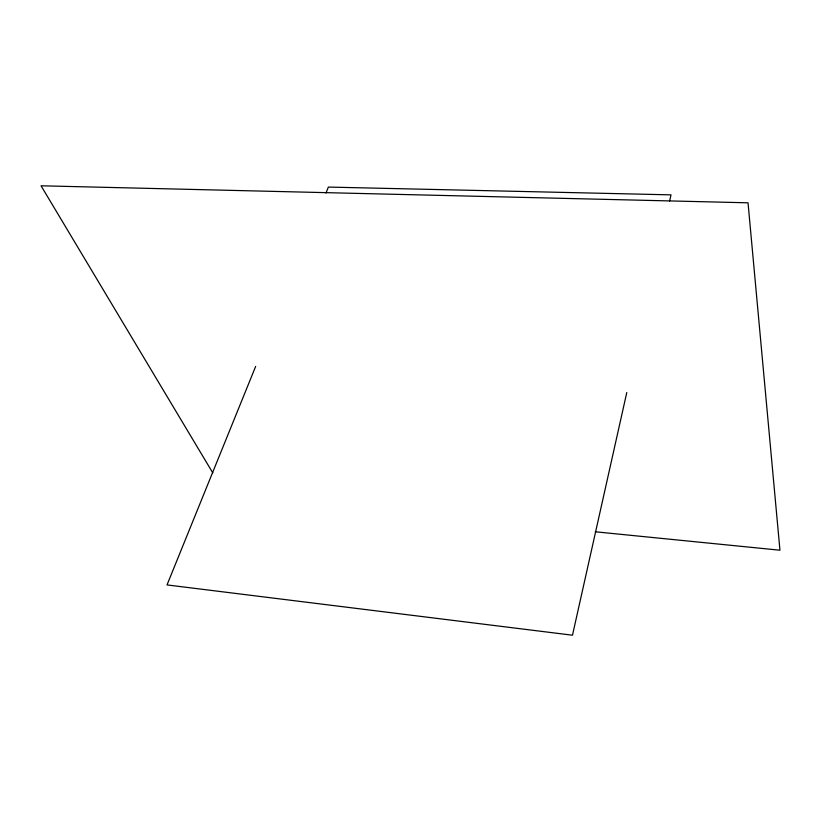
<?xml version="1.0" encoding="UTF-8"?>
<svg xmlns="http://www.w3.org/2000/svg" width="821" height="821" viewBox="0 0 821 821"><rect width="100%" height="100%" fill="white"/><g stroke="black" fill="none" stroke-linecap="round" stroke-linejoin="round"><path stroke-width="1.23" d="M626.782 392.52L572.483 635.208L167.022 584.921L255.659 366.402M669.608 201.114L671.003 194.854L328.39 187.075L325.978 193.017M595.287 531.782L779.95 550.214L748.034 202.808L41.05 185.792L212.803 472.917"/></g></svg>
